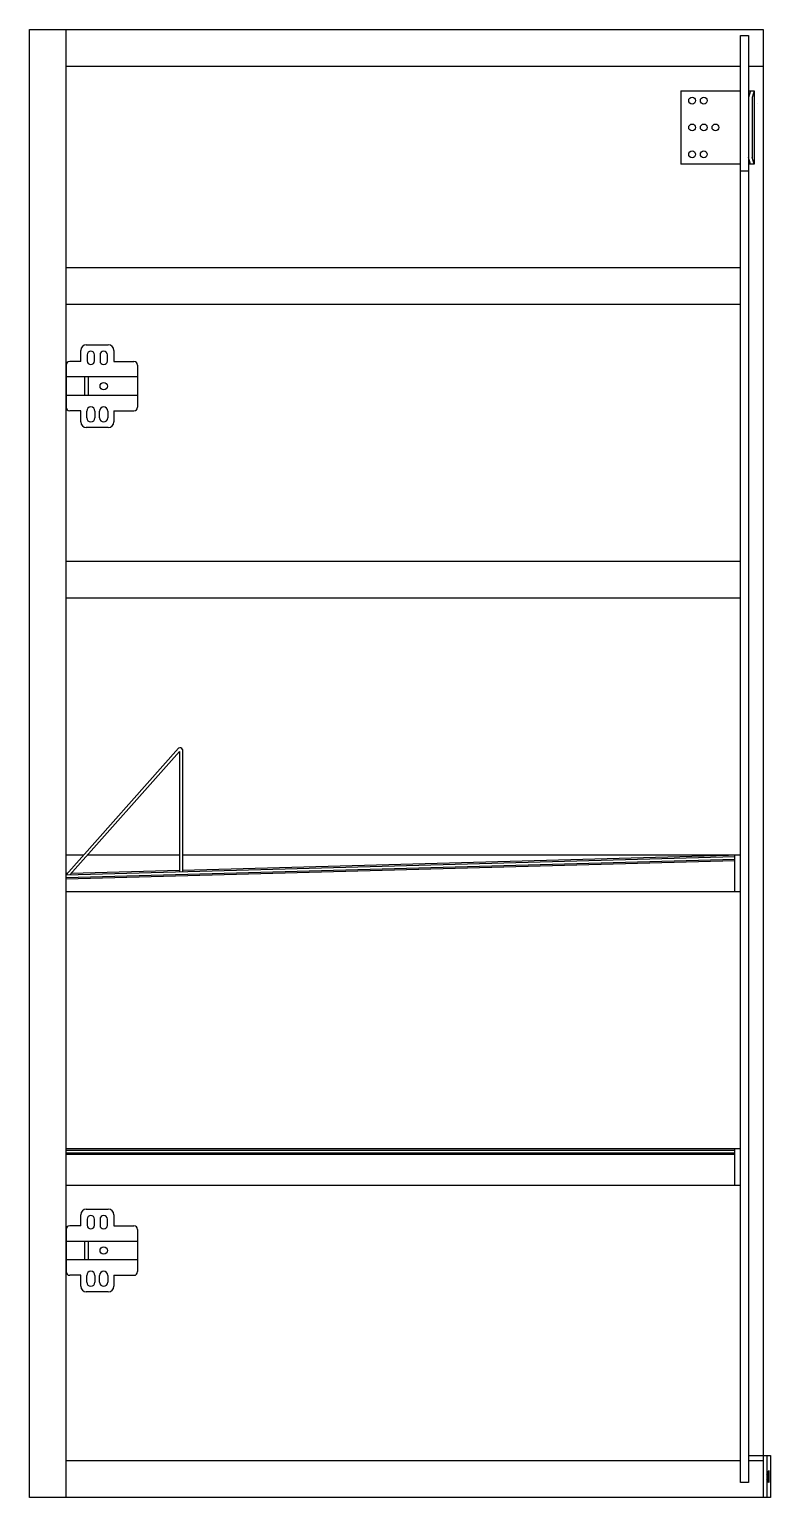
# Model space of a CAD drawing. Header units: millimetres. Extents: x 6463 to 6784, y 3596 to 3917.
# Drawn here: x 6502.8 to 6543.2, y 3596 to 3676 of the extents above; entities that cross this region are included whole.
import ezdxf

# ---------------------------------------------------------------- set-up
doc = ezdxf.new("R2010")
doc.units = ezdxf.units.MM
doc.layers.add('A-SECT-MCUT1', color=7, linetype='Continuous', lineweight=25)
doc.layers.add('viti', color=5, linetype='Continuous')

msp = doc.modelspace()

# ---------------------------------------------------------------- linework, layer by layer
for p, q in [((6502.811, 3595.966), (6502.811, 3675.966)), ((6502.811, 3675.966), (6542.811, 3675.966)), ((6504.811, 3595.966), (6504.811, 3675.966)), ((6542.227, 3675.966), (6542.811, 3675.966)), ((6542.811, 3675.966), (6542.811, 3595.966)), ((6542.811, 3675.966), (6542.811, 3668.266)), ((6504.811, 3673.966), (6541.561, 3673.966)), ((6542.011, 3673.966), (6542.811, 3673.966)), ((6542.011, 3672.254), (6542.011, 3668.988)), ((6541.561, 3668.265), (6542.011, 3668.265)), ((6542.811, 3668.266), (6542.811, 3598.266)), ((6541.561, 3662.966), (6504.811, 3662.966)), ((6541.561, 3660.966), (6504.811, 3660.966)), ((6541.561, 3646.966), (6504.811, 3646.966)), ((6541.561, 3644.966), (6504.811, 3644.966)), ((6504.811, 3629.891), (6510.947, 3636.793)), ((6505.015, 3629.897), (6510.999, 3636.625)), ((6510.999, 3636.625), (6510.999, 3630.065)), ((6511.149, 3636.73), (6511.149, 3630.065)), ((6505.766, 3630.966), (6504.811, 3630.966)), ((6504.811, 3629.891), (6541.261, 3630.891)), ((6541.261, 3630.741), (6504.811, 3629.741)), ((6541.261, 3630.666), (6504.811, 3629.666)), ((6510.999, 3630.966), (6505.966, 3630.966)), ((6541.561, 3630.966), (6511.149, 3630.138)), ((6541.561, 3630.966), (6511.149, 3630.966)), ((6541.261, 3628.966), (6541.261, 3630.966)), ((6504.879, 3629.968), (6504.811, 3629.966)), ((6510.999, 3630.134), (6505.084, 3629.973)), ((6541.561, 3628.966), (6504.811, 3628.966)), ((6541.561, 3628.966), (6541.261, 3628.966)), ((6541.561, 3614.966), (6504.811, 3614.966)), ((6504.811, 3614.891), (6541.261, 3614.891)), ((6541.261, 3614.741), (6504.811, 3614.741)), ((6541.261, 3614.666), (6504.811, 3614.666)), ((6541.261, 3612.966), (6541.261, 3614.966)), ((6541.561, 3612.966), (6504.811, 3612.966)), ((6541.561, 3612.966), (6541.261, 3612.966)), ((6541.561, 3597.966), (6504.811, 3597.966)), ((6542.811, 3597.966), (6542.011, 3597.966)), ((6542.811, 3597.966), (6542.011, 3597.966)), ((6542.811, 3597.966), (6542.811, 3595.966)), ((6542.811, 3595.966), (6502.811, 3595.966))]:
    msp.add_line(p, q)
msp.add_lwpolyline([(6541.561, 3675.636), (6542.011, 3675.636), (6542.011, 3596.799), (6541.561, 3596.799)], close=True)
msp.add_arc((6511.024, 3636.683), 0.134, 20.78018, 124.88744)
at = {"layer": 'A-SECT-MCUT1'}
for p, q in [((6505.611, 3657.875), (6505.611, 3658.475)), ((6505.911, 3658.775), (6507.111, 3658.775)), ((6507.411, 3658.475), (6507.411, 3657.875)), ((6504.811, 3657.675), (6504.811, 3655.375)), ((6505.611, 3657.875), (6505.011, 3657.875)), ((6505.961, 3658.229), (6505.961, 3657.901)), ((6506.361, 3657.901), (6506.361, 3658.229)), ((6506.661, 3658.229), (6506.661, 3657.901)), ((6507.061, 3657.901), (6507.061, 3658.229)), ((6507.411, 3657.875), (6508.511, 3657.875)), ((6508.711, 3657.675), (6508.711, 3655.375)), ((6508.711, 3657.025), (6504.811, 3657.025)), ((6505.811, 3657.025), (6505.811, 3656.025)), ((6506.011, 3657.025), (6506.011, 3656.025)), ((6508.711, 3656.025), (6504.811, 3656.025)), ((6505.611, 3655.175), (6505.011, 3655.175)), ((6505.611, 3654.575), (6505.611, 3655.175)), ((6505.936, 3654.8), (6505.936, 3655.168)), ((6506.386, 3655.168), (6506.386, 3654.8)), ((6506.636, 3654.8), (6506.636, 3655.168)), ((6507.086, 3655.168), (6507.086, 3654.8)), ((6507.411, 3655.175), (6507.411, 3654.575)), ((6507.411, 3655.175), (6508.511, 3655.175)), ((6507.111, 3654.275), (6505.911, 3654.275)), ((6505.611, 3610.78), (6505.611, 3611.38)), ((6505.911, 3611.68), (6507.111, 3611.68)), ((6507.411, 3611.38), (6507.411, 3610.78)), ((6504.811, 3610.58), (6504.811, 3608.28)), ((6505.611, 3610.78), (6505.011, 3610.78)), ((6505.961, 3611.135), (6505.961, 3610.807)), ((6506.361, 3610.807), (6506.361, 3611.135)), ((6506.661, 3611.135), (6506.661, 3610.807)), ((6507.061, 3610.807), (6507.061, 3611.135)), ((6507.411, 3610.78), (6508.511, 3610.78)), ((6508.711, 3610.58), (6508.711, 3608.28)), ((6508.711, 3609.93), (6504.811, 3609.93)), ((6505.811, 3609.93), (6505.811, 3608.93)), ((6506.011, 3609.93), (6506.011, 3608.93)), ((6508.711, 3608.93), (6504.811, 3608.93)), ((6505.611, 3608.08), (6505.011, 3608.08)), ((6505.611, 3607.48), (6505.611, 3608.08)), ((6505.936, 3607.705), (6505.936, 3608.074)), ((6506.386, 3608.074), (6506.386, 3607.705)), ((6506.636, 3607.705), (6506.636, 3608.074)), ((6507.086, 3608.074), (6507.086, 3607.705)), ((6507.411, 3608.08), (6507.411, 3607.48)), ((6507.411, 3608.08), (6508.511, 3608.08)), ((6507.111, 3607.18), (6505.911, 3607.18))]:
    msp.add_line(p, q, dxfattribs=at)
for centre in [(6506.861, 3656.525), (6506.861, 3609.43)]:
    msp.add_circle(centre, 0.2, dxfattribs=at)
for centre, radius, start, end in [((6505.911, 3658.475), 0.3, 90, 180), ((6506.161, 3658.229), 0.2, 90, 180), ((6506.161, 3658.229), 0.2, 0, 90), ((6506.861, 3658.229), 0.2, 90, 180), ((6506.861, 3658.229), 0.2, 0, 90), ((6507.111, 3658.475), 0.3, 0, 90), ((6505.011, 3657.675), 0.2, 90, 180), ((6506.161, 3657.901), 0.2, 180, 270), ((6506.161, 3657.901), 0.2, 270, 0), ((6506.861, 3657.901), 0.2, 180, 270), ((6506.861, 3657.901), 0.2, 270, 0), ((6508.511, 3657.675), 0.2, 0, 90), ((6505.011, 3655.375), 0.2, 180, 270), ((6506.161, 3655.168), 0.225, 90, 180), ((6506.161, 3655.168), 0.225, 0, 90), ((6506.861, 3655.168), 0.225, 90, 180), ((6506.861, 3655.168), 0.225, 0, 90), ((6508.511, 3655.375), 0.2, 270, 0), ((6505.911, 3654.575), 0.3, 180, 270), ((6506.161, 3654.8), 0.225, 180, 270), ((6506.161, 3654.8), 0.225, 270, 0), ((6506.861, 3654.8), 0.225, 180, 270), ((6506.861, 3654.8), 0.225, 270, 0), ((6507.111, 3654.575), 0.3, 270, 0), ((6505.911, 3611.38), 0.3, 90, 180), ((6506.161, 3611.135), 0.2, 90, 180), ((6506.161, 3611.135), 0.2, 0, 90), ((6506.861, 3611.135), 0.2, 90, 180), ((6506.861, 3611.135), 0.2, 0, 90), ((6507.111, 3611.38), 0.3, 0, 90), ((6505.011, 3610.58), 0.2, 90, 180), ((6506.161, 3610.807), 0.2, 180, 270), ((6506.161, 3610.807), 0.2, 270, 0), ((6506.861, 3610.807), 0.2, 180, 270), ((6506.861, 3610.807), 0.2, 270, 0), ((6508.511, 3610.58), 0.2, 0, 90), ((6505.011, 3608.28), 0.2, 180, 270), ((6506.161, 3608.074), 0.225, 90, 180), ((6506.161, 3608.074), 0.225, 0, 90), ((6506.861, 3608.074), 0.225, 90, 180), ((6506.861, 3608.074), 0.225, 0, 90), ((6508.511, 3608.28), 0.2, 270, 0), ((6505.911, 3607.48), 0.3, 180, 270), ((6506.161, 3607.705), 0.225, 180, 270), ((6506.161, 3607.705), 0.225, 270, 0), ((6506.861, 3607.705), 0.225, 180, 270), ((6506.861, 3607.705), 0.225, 270, 0), ((6507.111, 3607.48), 0.3, 270, 0)]:
    msp.add_arc(centre, radius, start, end, dxfattribs=at)
at = {"layer": 'viti'}
for p, q in [((6538.308, 3672.621), (6541.561, 3672.621)), ((6538.308, 3672.621), (6538.308, 3668.621)), ((6542.011, 3672.621), (6542.308, 3672.621)), ((6542.108, 3672.621), (6542.011, 3672.254)), ((6542.011, 3672.254), (6542.011, 3668.988)), ((6542.308, 3672.621), (6542.211, 3672.254)), ((6542.211, 3672.254), (6542.211, 3668.988)), ((6542.308, 3672.621), (6542.308, 3668.621)), ((6542.508, 3671.921), (6542.508, 3671.921)), ((6542.108, 3668.621), (6542.011, 3668.988)), ((6542.308, 3668.621), (6542.211, 3668.988)), ((6541.561, 3668.621), (6538.308, 3668.621)), ((6542.308, 3668.621), (6542.011, 3668.621)), ((6542.011, 3598.266), (6543.011, 3598.266)), ((6543.011, 3598.266), (6543.011, 3595.966)), ((6543.011, 3598.266), (6543.211, 3598.266)), ((6543.211, 3598.266), (6543.211, 3595.966)), ((6543.011, 3597.232), (6543.111, 3597.436)), ((6543.111, 3596.789), (6543.011, 3596.976)), ((6543.111, 3597.442), (6543.111, 3596.789)), ((6543.011, 3595.966), (6542.811, 3595.966)), ((6543.211, 3595.966), (6543.011, 3595.966)), ((6543.211, 3595.966), (6543.211, 3595.966))]:
    msp.add_line(p, q, dxfattribs=at)
for points in [[(6543.111, 3597.272), (6543.111, 3597.272), (6543.048, 3597.272), (6543.048, 3597.142)], [(6543.111, 3597.142), (6543.048, 3597.142), (6543.048, 3597.09), (6543.111, 3597.09)], [(6543.048, 3597.09), (6543.048, 3596.96), (6543.111, 3596.96), (6543.111, 3596.96)]]:
    msp.add_lwpolyline(points, dxfattribs=at)
for centre in [(6538.931, 3672.085), (6539.567, 3672.085), (6538.931, 3670.621), (6539.567, 3670.621), (6540.203, 3670.621), (6538.931, 3669.157), (6539.567, 3669.157)]:
    msp.add_circle(centre, 0.186, dxfattribs=at)

doc.saveas('drawing.dxf')
